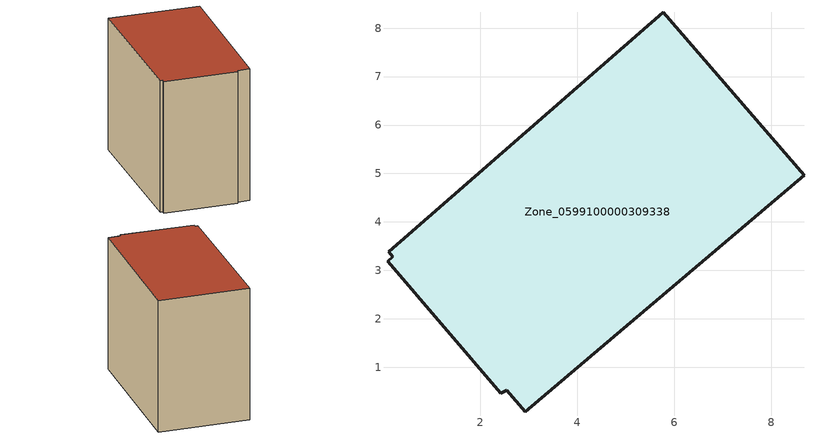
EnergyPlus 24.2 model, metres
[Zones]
Zone_0599100000309338
 floor ground (C_G): 8.68,4.96 2.92,0.08 2.55,0.52 2.43,0.47 0.09,3.19 0.19,3.28 0.11,3.38 5.78,8.33 z0
 wall outside (C_F): 5.78,8.33 0.11,3.38 0.19,3.28 0.09,3.19 2.43,0.47 2.55,0.52 2.92,0.08 8.68,4.96 5.78,8.33 z0:6.61
 roof outside (C_R): 2.92,0.08 8.68,4.96 5.78,8.33 0.11,3.38 0.19,3.28 0.09,3.19 2.43,0.47 2.55,0.52 z6.61
[BUILDING]
Pand.0599100000309338: North Axis=0; Terrain=City; Loads Convergence Tolerance Value=0.04; Temperature Convergence Tolerance Value=0.4; Solar Distribution=FullExterior; Maximum Number of Warmup Days=25; Minimum Number of Warmup Days=1
[Site:Location]
Rotterdam.The.Hague.AP_ZH_NLD Design_Conditions: Latitude=51.96; Longitude=4.45; Time Zone=1; Elevation=-4.5
[SITE:GROUNDTEMPERATURE:BUILDINGSURFACE]
18, 18, 18, 18, 18, 18, 18, 18, 18, 18, 18, 18
[MATERIAL] Thermal Absorptance=0.9; Solar Absorptance=0.7; Visible Absorptance=0.7
Name | Roughness | Thickness | Conductivity | Density | Specific Heat
G.TI.1946 | MediumSmooth | 0.15 | 1 | 540 | 1210
F.TI.1946 | Rough | 0.3 | 0.857143 | 1920 | 840
R.TI.1946 | MediumRough | 0.2 | 0.1 | 1500 | 1000
[CONSTRUCTION]
C_G: G.TI.1946
C_F: F.TI.1946
C_R: R.TI.1946
[ZONE]
Zone_0599100000309338: Type=1; Multiplier=1; Ceiling Height=Autocalculate; Volume=Autocalculate; Floor Area=autocalculate; Part of Total Floor Area=Yes
[ZONEINFILTRATION:DESIGNFLOWRATE]
Infil_Zone_0599100000309338: Zone or ZoneList or Space or SpaceList=Zone_0599100000309338; Schedule=AlwaysOn; Design Flow Rate Calculation Method=Flow/Area; Flow Rate per Floor Area=0.003; Constant Term Coefficient=1; Temperature Term Coefficient=0; Velocity Term Coefficient=0; Velocity Squared Term Coefficient=0
[HVACTEMPLATE:ZONE:IDEALLOADSAIRSYSTEM]
Zone_0599100000309338: Maximum Heating Supply Air Temperature=50; Minimum Cooling Supply Air Temperature=13; Maximum Heating Supply Air Humidity Ratio=0.0156; Minimum Cooling Supply Air Humidity Ratio=0.0077; Heating Limit=NoLimit; Cooling Limit=NoLimit; Dehumidification Control Type=ConstantSensibleHeatRatio; Cooling Sensible Heat Ratio=0.7; Dehumidification Setpoint=60; Humidification Control Type=None; Humidification Setpoint=30; Outdoor Air Method=None; Outdoor Air Flow Rate per Person=0.00944; Outdoor Air Flow Rate per Zone Floor Area=0; Outdoor Air Flow Rate per Zone=0; Demand Controlled Ventilation Type=None; Outdoor Air Economizer Type=NoEconomizer; Heat Recovery Type=None; Sensible Heat Recovery Effectiveness=0.7; Latent Heat Recovery Effectiveness=0.65
[ZONECONTROL:THERMOSTAT]
ThermostatControl_Zone_0599100000309338: Zone or ZoneList=Zone_0599100000309338; Control Type Schedule=DualSetpointControlType; Control 1=Thermostat_Zone_0599100000309338; Temperature Difference Between Cutout And Setpoint=0
[THERMOSTATSETPOINT:DUALSETPOINT]
Thermostat_Zone_0599100000309338: Heating Setpoint Temperature Schedule=HeatingSetpoint_Zone_0599100000309338; Cooling Setpoint Temperature Schedule=CoolingSetpoint_Zone_0599100000309338
[SCHEDULE:COMPACT]
HeatingSetpoint_Zone_0599100000309338: Through: 12/31, For: AllDays, Until: 24:00, 21
CoolingSetpoint_Zone_0599100000309338: Through: 12/31, For: AllDays, Until: 24:00, 24
DualSetpointControlType: Through: 12/31, For: AllDays, Until: 24:00, 4
AlwaysOn: Through: 12/31, For: AllDays, Until: 24:00, 1
